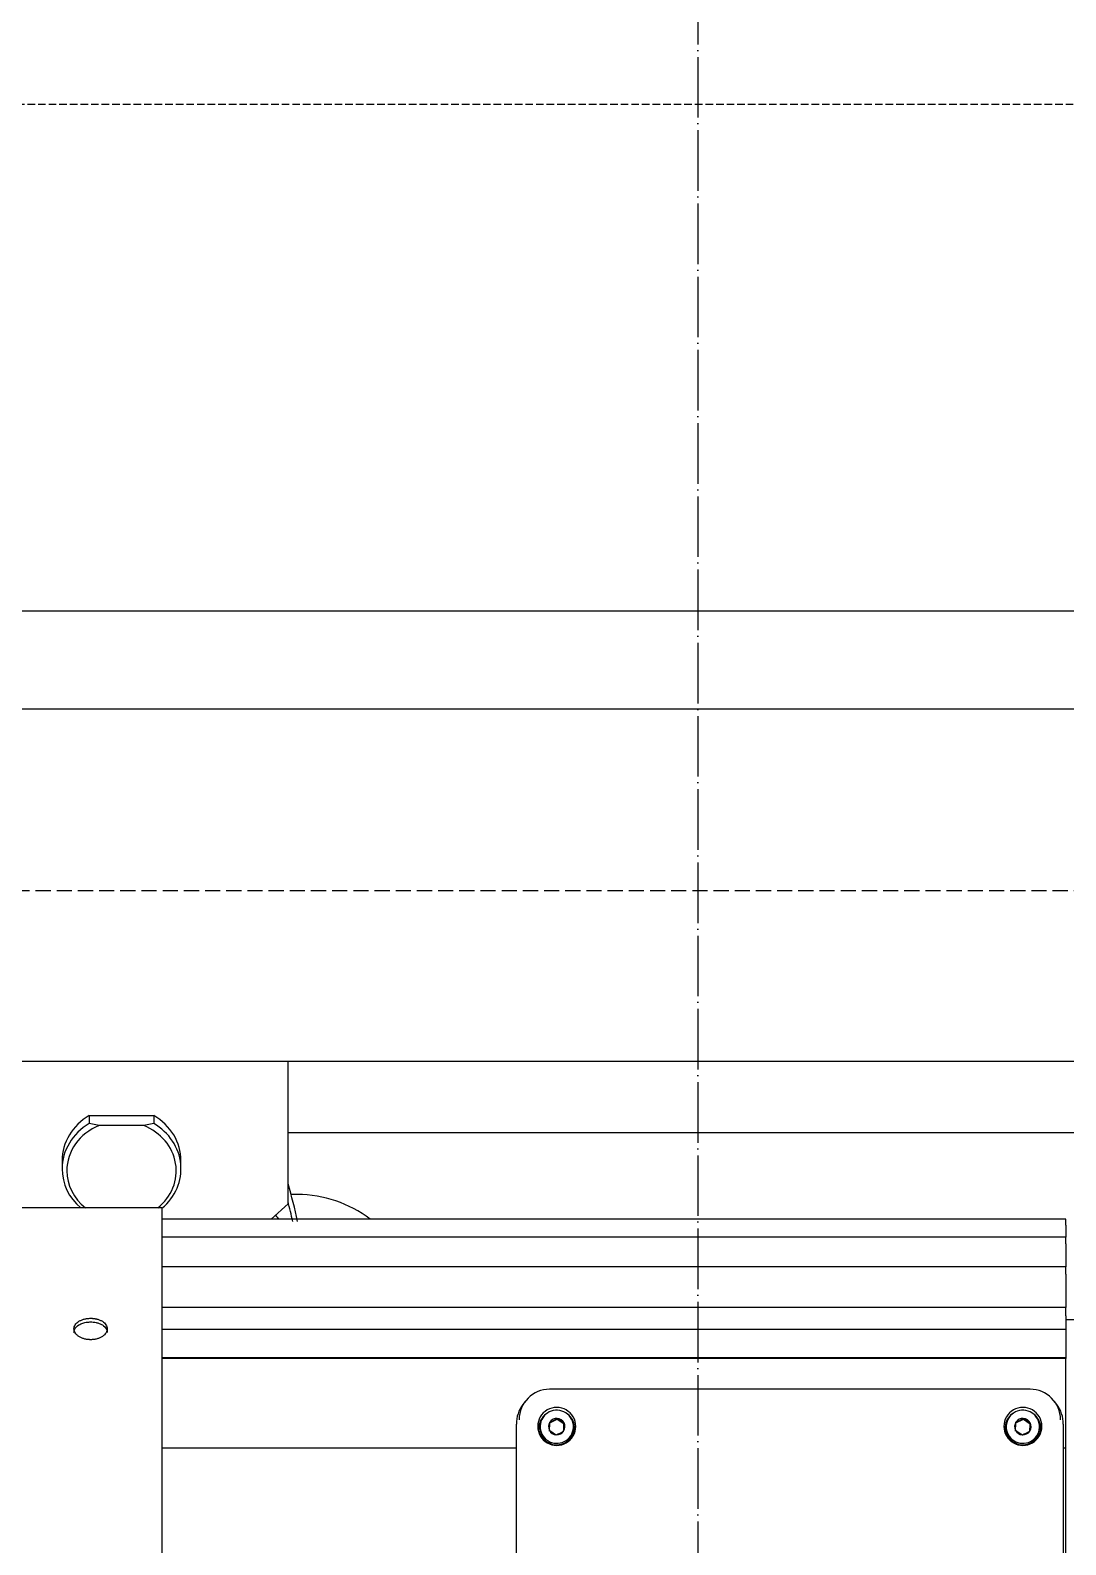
# Model space of a CAD drawing. Extents: x -1899985 to 1774885, y 556286 to 2175695.
# Drawn here: x -1659531 to -1659189, y 574281 to 574782 of the extents above; entities that cross this region are included whole.
import ezdxf

# ---------------------------------------------------------------- set-up
doc = ezdxf.new("R2010")
doc.units = 0
doc.header["$LTSCALE"] = 10
doc.header["$MEASUREMENT"] = 0
for name, pattern in [('20剖面图$0$__DASH', [0.35, 0.25, -0.1]), ('20剖面图$0$DASH', [0.35, 0.25, -0.1]), ('20剖面图$0$DOTE', [2.42, 2, -0.2, 0.02, -0.2])]:
    doc.linetypes.add(name, pattern=pattern)
for name, color, linetype in [('20剖面图$0$A-AXIS-DOTE', 14, '20剖面图$0$DOTE'), ('20剖面图$0$A-LIN-V', 9, 'Continuous'), ('20剖面图$0$EWHS5T6M-1', 7, 'Continuous'), ('20剖面图$0$EWHS5T6M-3', 7, 'Continuous'), ('20剖面图$0$FHSGH10105-主梁-04', 7, 'Continuous'), ('20剖面图$0$FHSGH10105-主梁-06', 7, 'Continuous'), ('A-LIN-V', 9, 'Continuous')]:
    doc.layers.add(name, color=color, linetype=linetype)

# ---------------------------------------------------------------- blocks, each defined once
blk = doc.blocks.new('20剖面图$0$5555rrrrrrrrrrr')
at = {"color": 6, "linetype": '20剖面图$0$DASH'}
blk.add_lwpolyline([(-1626650, 568562.45), (-1636625, 568562.45), (-1636625, 574792.49), (-1626650, 574792.49)], close=True, dxfattribs=at)
at = {"layer": '20剖面图$0$A-AXIS-DOTE'}
blk.add_line((-1631325, 575655), (-1631325, 568562.45), dxfattribs=at)
at = {"layer": '20剖面图$0$EWHS5T6M-1', "color": 7, "linetype": 'Continuous'}
blk.add_line((-1631457.29, 574432.06), (-1631459.41, 574432.06), dxfattribs=at)
for centre, radius, start, end in [((-1631603.43, 574392.78), 149.29, 11.7594, 16.6856), ((-1631603.43, 574392.78), 147.71, 11.8863, 14.5143), ((-1631457.29, 574392.78), 39.29, 52.4114, 90)]:
    blk.add_arc(centre, radius, start, end, dxfattribs=at)
at = {"layer": '20剖面图$0$EWHS5T6M-3', "color": 7, "linetype": 'Continuous'}
for p, q in [((-1631097.43, 574624.92), (-1632012, 574624.92)), ((-1631097.43, 574624.92), (-1632012, 574624.92)), ((-1631097.43, 574476.06), (-1632012, 574476.06)), ((-1631460.43, 574429), (-1631460.43, 574476.06)), ((-1631526.09, 574458.19), (-1631526.09, 574455.54)), ((-1631526.09, 574458.19), (-1631504.77, 574458.19)), ((-1631504.77, 574458.19), (-1631504.77, 574455.54)), ((-1631522.8, 574454.87), (-1631526.09, 574455.54)), ((-1631508.06, 574454.87), (-1631522.8, 574454.87)), ((-1631504.77, 574455.54), (-1631508.06, 574454.87)), ((-1631535.08, 574443.24), (-1631535.08, 574440.58)), ((-1631495.79, 574440.58), (-1631495.79, 574443.24)), ((-1631502.08, 574427.63), (-1631638, 574427.63)), ((-1631502.08, 574427.63), (-1631502.08, 574271.84)), ((-1631460.43, 574429), (-1631466.05, 574423.91)), ((-1631203.5, 574423.91), (-1631502.08, 574423.91)), ((-1631203.5, 574421.98), (-1631203.5, 574423.91)), ((-1631203.5, 574418.01), (-1631502.08, 574418.01)), ((-1631203.5, 574421.98), (-1631203.5, 574418.01)), ((-1631203.5, 574415.82), (-1631203.5, 574418.01)), ((-1631203.5, 574415.82), (-1631203.5, 574408.19)), ((-1631203.5, 574408.19), (-1631502.08, 574408.19)), ((-1631203.5, 574405.75), (-1631203.5, 574408.19)), ((-1631203.5, 574405.75), (-1631203.5, 574394.69)), ((-1631203.5, 574394.69), (-1631502.08, 574394.69)), ((-1631203.5, 574392.01), (-1631203.5, 574394.69)), ((-1631203.5, 574387.44), (-1631502.08, 574387.44)), ((-1631203.5, 574392.01), (-1631203.5, 574390.61)), ((-1631203.5, 574390.61), (-1631203.5, 574390.46)), ((-1631178.36, 574390.61), (-1631203.5, 574390.61)), ((-1631203.5, 574390.46), (-1631203.5, 574377.84)), ((-1631502.08, 574378.25), (-1631203.5, 574378.25)), ((-1631203.5, 574377.84), (-1631502.08, 574377.84)), ((-1631203.5, 574377.01), (-1631203.5, 574377.84)), ((-1631203.5, 574348.31), (-1631203.5, 574377.01)), ((-1631215.29, 574367.71), (-1631374, 574367.71)), ((-1631382.08, 574363.68), (-1631382.81, 574362.71)), ((-1631206.48, 574362.71), (-1631207.21, 574363.68)), ((-1631373.93, 574356.58), (-1631371.5, 574357.81)), ((-1631371.5, 574357.81), (-1631371.5, 574358.08)), ((-1631371.5, 574357.81), (-1631369.22, 574356.33)), ((-1631219.93, 574356.58), (-1631217.5, 574357.81)), ((-1631217.5, 574357.81), (-1631217.5, 574358.08)), ((-1631217.5, 574357.81), (-1631215.22, 574356.33)), ((-1631385, 574198.03), (-1631385, 574356.15)), ((-1631377.15, 574355.32), (-1631377.15, 574354.82)), ((-1631374.07, 574353.87), (-1631373.93, 574356.58)), ((-1631373.93, 574356.58), (-1631373.93, 574356.85)), ((-1631366.15, 574354.82), (-1631366.15, 574355.32)), ((-1631223.15, 574355.32), (-1631223.15, 574354.82)), ((-1631220.07, 574353.87), (-1631219.93, 574356.58)), ((-1631219.93, 574356.58), (-1631219.93, 574356.85)), ((-1631212.15, 574354.82), (-1631212.15, 574355.32)), ((-1631204.29, 574356.15), (-1631204.29, 574198.03)), ((-1631502.08, 574348.31), (-1631385, 574348.31)), ((-1631204.29, 574348.31), (-1631203.5, 574348.31)), ((-1631203.5, 574191.76), (-1631203.5, 574348.31))]:
    blk.add_line(p, q, dxfattribs=at)
for centre, radius, start, end in [((-1631387.53, 574386.71), 32.81, 294.4916, 299.2424), ((-1631351.43, 574386.56), 34.84, 234.8191, 239.2907), ((-1631233.53, 574386.71), 32.81, 294.4916, 299.2424), ((-1631197.43, 574386.56), 34.84, 234.8191, 239.2907), ((-1631912.84, 574384.27), 539.61, 356.7996, 357.0875), ((-1631353.98, 574382.65), 34.88, 234.8213, 239.2886), ((-1631385.4, 574382.54), 32.83, 294.4932, 299.2408), ((-1631915.11, 574384.39), 546.59, 356.8014, 357.0857), ((-1631758.84, 574384.27), 539.61, 356.7996, 357.0875), ((-1631199.98, 574382.65), 34.88, 234.8213, 239.2886), ((-1631231.4, 574382.54), 32.83, 294.4932, 299.2408), ((-1631761.11, 574384.39), 546.59, 356.8014, 357.0857)]:
    blk.add_arc(centre, radius, start, end, dxfattribs=at)
for centre, major_axis, ratio, start_param, end_param in [((-1631515.43, 574443.24), (-19.64, 0), 0.906308, 5.285902, 6.283185), ((-1631515.43, 574443.24), (-19.64, 0), 0.906308, 3.141593, 4.138876), ((-1631515.43, 574440.58), (19.64, 0), 0.906308, 2.144309, 3.141593), ((-1631515.43, 574439.92), (18.07, 0), 0.906308, 1.990908, 3.141593), ((-1631515.43, 574439.92), (-18.07, 0), 0.906308, 2.292842, 4.292278), ((-1631515.43, 574440.58), (-19.64, 0), 0.906308, 2.318559, 4.138876), ((-1631515.43, 574440.58), (-19.64, 0), 0.906308, 0, 0.814997), ((-1631515.43, 574439.92), (-18.07, 0), 0.906308, 0, 0.84875), ((-1631397.58, 574462.54), (78.57, 0), 0.906308, 3.692209, 3.714995), ((-1631374, 574357.66), (-10.09, 0), 0.996195, 4.712389, 6.283185), ((-1631215.29, 574357.66), (-10.09, 0), 0.996195, 3.141593, 4.712389), ((-1631374, 574356.15), (-11, 0), 0.996195, 5.640904, 6.283185), ((-1631215.29, 574356.15), (11, 0), 0.996195, 0, 0.642281), ((-1631371.65, 574355.44), (6.29, 0), 0.996195, 1.570796, 4.712389), ((-1631371.65, 574354.82), (5.92, 0), 0.996195, 2.123451, 3.742624), ((-1631371.65, 574355.32), (5.5, 0), 0.996195, 1.517654, 4.659247), ((-1631371.65, 574355.37), (2.72, 0), 0.996195, 1.517654, 2.564851), ((-1631371.65, 574355.32), (-5.5, 0), 0.996195, 1.517654, 4.659247), ((-1631371.65, 574355.44), (-6.29, 0), 0.996195, 1.570796, 4.712389), ((-1631371.65, 574355.37), (2.72, 0), 0.996195, 0.470456, 1.517654), ((-1631371.65, 574354.82), (-5.92, 0), 0.996195, 2.540562, 4.159734), ((-1631217.65, 574355.44), (6.29, 0), 0.996195, 1.570796, 4.712389), ((-1631217.65, 574354.82), (5.92, 0), 0.996195, 2.123451, 3.742624), ((-1631217.65, 574355.32), (5.5, 0), 0.996195, 1.517654, 4.659247), ((-1631217.65, 574355.37), (2.72, 0), 0.996195, 1.517654, 2.564851), ((-1631217.65, 574355.32), (-5.5, 0), 0.996195, 1.517654, 4.659247), ((-1631217.65, 574355.44), (-6.29, 0), 0.996195, 1.570796, 4.712389), ((-1631217.65, 574355.37), (2.72, 0), 0.996195, 0.470456, 1.517654), ((-1631217.65, 574354.82), (-5.92, 0), 0.996195, 2.540562, 4.159734), ((-1631371.65, 574354.82), (5.5, 0), 0.996195, 3.141593, 4.659247), ((-1631371.65, 574355.37), (2.72, 0), 0.996195, 2.564851, 3.612049), ((-1631371.65, 574355.37), (-2.72, 0), 0.996195, 0.470456, 1.517654), ((-1631371.65, 574354.82), (-5.5, 0), 0.996195, 1.517654, 3.141593), ((-1631371.65, 574355.37), (-2.72, 0), 0.996195, 1.517654, 2.564851), ((-1631371.65, 574355.37), (-2.72, 0), 0.996195, 2.564851, 3.612049), ((-1631217.65, 574354.82), (5.5, 0), 0.996195, 3.141593, 4.659247), ((-1631217.65, 574355.37), (2.72, 0), 0.996195, 2.564851, 3.612049), ((-1631217.65, 574355.37), (-2.72, 0), 0.996195, 0.470456, 1.517654), ((-1631217.65, 574354.82), (-5.5, 0), 0.996195, 1.517654, 3.141593), ((-1631217.65, 574355.37), (-2.72, 0), 0.996195, 1.517654, 2.564851), ((-1631217.65, 574355.37), (-2.72, 0), 0.996195, 2.564851, 3.612049)]:
    blk.add_ellipse(centre, major_axis=major_axis, ratio=ratio, start_param=start_param, end_param=end_param, dxfattribs=at)
for points, knots in [([(-1631525.65, 574384.1), (-1631525.74, 574384.1), (-1631525.92, 574384.1), (-1631526.19, 574384.11), (-1631526.45, 574384.14), (-1631526.81, 574384.18), (-1631527.25, 574384.25), (-1631527.76, 574384.37), (-1631528.24, 574384.53), (-1631528.86, 574384.77), (-1631529.56, 574385.15), (-1631530.25, 574385.7), (-1631530.76, 574386.33), (-1631531.08, 574387.01), (-1631531.18, 574387.7), (-1631531.08, 574388.39), (-1631530.76, 574389.05), (-1631530.25, 574389.66), (-1631529.56, 574390.18), (-1631528.72, 574390.61), (-1631527.93, 574390.88), (-1631527.25, 574391.03), (-1631526.72, 574391.11), (-1631526.19, 574391.16), (-1631525.83, 574391.17), (-1631525.65, 574391.17)], [0, 0, 0, 0, 0.015617, 0.031217, 0.046838, 0.062519, 0.093859, 0.125183, 0.156348, 0.187563, 0.250185, 0.312521, 0.375062, 0.437522, 0.499933, 0.562494, 0.624855, 0.687415, 0.749875, 0.812345, 0.87492, 0.906097, 0.937303, 0.968653, 1, 1, 1, 1]), ([(-1631531.15, 574386.5), (-1631531.15, 574386.9), (-1631530.9, 574387.81), (-1631529.8, 574388.91), (-1631528.28, 574389.6), (-1631526.91, 574389.92), (-1631526.04, 574389.95), (-1631525.65, 574389.96)], [0.500163, 0.500163, 0.500163, 0.500163, 0.6080037, 0.7495025, 0.8480688, 0.931583, 1, 1, 1, 1]), ([(-1631525.65, 574391.17), (-1631525.54, 574391.17), (-1631525.34, 574391.17), (-1631525.03, 574391.15), (-1631524.73, 574391.12), (-1631524.43, 574391.09), (-1631524.13, 574391.04), (-1631523.83, 574390.98), (-1631523.3, 574390.86), (-1631522.57, 574390.61), (-1631521.74, 574390.18), (-1631521.04, 574389.66), (-1631520.54, 574389.06), (-1631520.22, 574388.4), (-1631520.11, 574387.71), (-1631520.22, 574387.01), (-1631520.53, 574386.33), (-1631521.04, 574385.71), (-1631521.73, 574385.15), (-1631522.57, 574384.7), (-1631523.36, 574384.41), (-1631524.04, 574384.25), (-1631524.57, 574384.16), (-1631525.1, 574384.11), (-1631525.47, 574384.1), (-1631525.65, 574384.1)], [0, 0, 0, 0, 0.017969, 0.035808, 0.053574, 0.071324, 0.089115, 0.107004, 0.125048, 0.18751, 0.2499, 0.312443, 0.374783, 0.437331, 0.499754, 0.56222, 0.624775, 0.687117, 0.749694, 0.81201, 0.874549, 0.905951, 0.937122, 0.96837, 1, 1, 1, 1]), ([(-1631525.65, 574389.96), (-1631525.36, 574389.96), (-1631524.74, 574389.94), (-1631523.76, 574389.78), (-1631522.72, 574389.47), (-1631521.42, 574388.84), (-1631520.39, 574387.81), (-1631520.15, 574386.9), (-1631520.15, 574386.5), (-1631520.15, 574386.5)], [0, 0, 0, 0, 0.0498308, 0.1081871, 0.1750598, 0.2504376, 0.3920247, 0.4999332, 0.5001595, 0.5001595, 0.5001595, 0.5001595])]:
    blk.add_open_spline(points, degree=3, knots=knots, dxfattribs=at)
at = {"layer": '20剖面图$0$FHSGH10105-主梁-04', "color": 7, "linetype": 'Continuous'}
blk.add_line((-1626775.25, 574592.49), (-1636490.71, 574592.49), dxfattribs=at)
at = {"layer": '20剖面图$0$FHSGH10105-主梁-06', "color": 7, "linetype": 'Continuous'}
blk.add_line((-1631096.65, 574452.49), (-1631460.43, 574452.49), dxfattribs=at)
blk = doc.blocks.new('20剖面图')
at = {"layer": '20剖面图$0$A-AXIS-DOTE', "linetype": '20剖面图$0$__DASH', "ltscale": 2}
blk.add_line((-1647680.24, 574497.45), (-1670280, 574497.45), dxfattribs=at)
at = {"layer": '20剖面图$0$A-LIN-V'}
blk.add_blockref('20剖面图$0$5555rrrrrrrrrrr', (-27985.4, -35.04), dxfattribs=at)

msp = doc.modelspace()

# ---------------------------------------------------------------- block references
at = {"layer": 'A-LIN-V'}
msp.add_blockref('20剖面图', (0, 0), dxfattribs=at)

doc.saveas('drawing.dxf')
